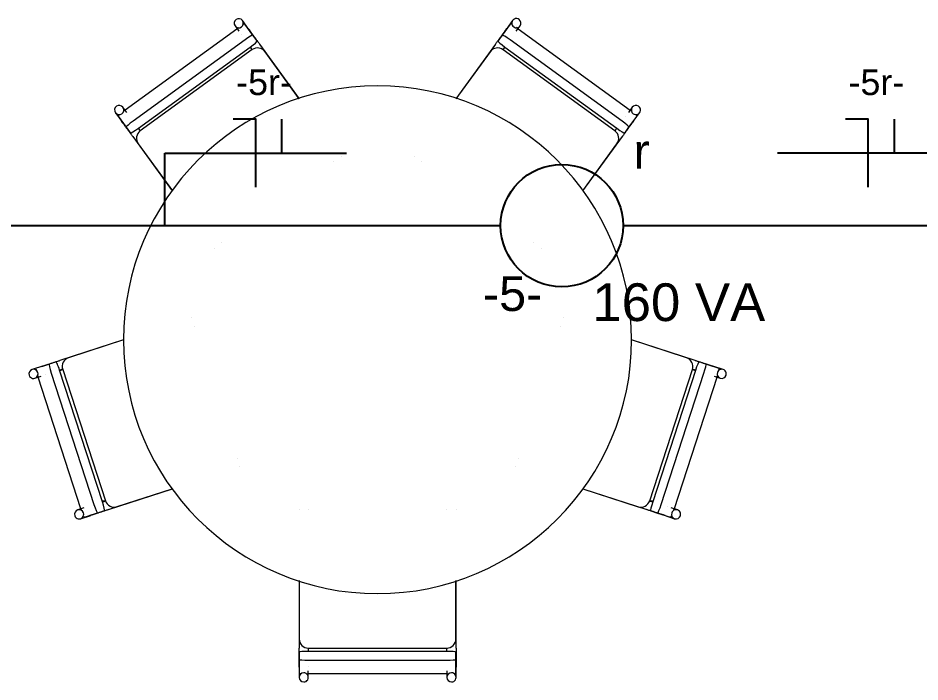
# Model space of a CAD drawing. Header units: metres. Extents: x -182 to 99, y 70 to 117.
# Drawn here: x -88.147 to -85.661, y 98.461 to 100.291 of the extents above; entities that cross this region are included whole.
import ezdxf

# ---------------------------------------------------------------- set-up
doc = ezdxf.new("R2010")
doc.units = ezdxf.units.M
doc.header["$LTSCALE"] = 0.01
doc.layers.add('FIAÇÃO', color=10, linetype='Continuous')
doc.layers.add('Iluminação', color=7, linetype='Continuous')
doc.layers.add('I-FURN', color=6, linetype='Continuous', lineweight=9)
doc.styles.add('Arial', font='arial.ttf', dxfattribs={"height": 0.295059880239521})

# ---------------------------------------------------------------- blocks, each defined once
blk = doc.blocks.new('Table ronde avec chaises - 01 - Table ronde avec chaises - 01-V3-Planta Baja')
at = {"layer": 'I-FURN'}
for p, q in [((-0.512847033863443, 1.045385620482973), (-0.5023302823622823, 1.030910553854688)), ((-0.4745501722280899, 1.035887573581568), (-0.4922980022063188, 1.060315365891202)), ((-0.4633707226177211, 1.020026370552859), (-0.4856801224470252, 1.050732625134479)), ((0.2457810265726055, 1.050659313996025), (0.2234716267432971, 1.019953059414405)), ((0.2521928908386481, 1.060391733770023), (0.2344450608604159, 1.035963941460393)), ((0.2622251709946084, 1.030986921733509), (0.2727419224957702, 1.045461988361794)), ((-0.8157658420111005, 0.8136476647196641), (-0.5075303671542275, 1.037593845843071)), ((-0.4762016755210078, 1.037745581284588), (-0.4732934444785787, 1.033742744657237)), ((-0.4516598051669245, 1.003907675501459), (-0.4633707226177119, 1.020026370552855)), ((0.2234716267433055, 1.019953059414404), (0.2117607092925154, 1.003834364363009)), ((0.2330415739775825, 1.033490486658279), (0.2363637548695436, 1.038063076374512)), ((0.2676312712798239, 1.037520534704612), (0.5758667461366598, 0.8135743535811538)), ((-0.4852209673249243, 1.00688759126145), (-0.7934564421817974, 0.7829414101380432)), ((-0.3354966862357469, 0.8444968694831834), (-0.4446906814116349, 0.9947895102673218)), ((0.2045855700439545, 0.9948658781461472), (0.0953678620113476, 0.844540599414794)), ((0.5535573463073514, 0.7828680989995368), (0.2453218714505156, 1.006814280122995)), ((-0.7791430986308349, 0.7632407828530027), (-0.4709076237739619, 0.98718696397641)), ((-0.4656953028613799, 0.9800128197086374), (-0.7739307777182532, 0.7560666385852302)), ((-0.3357729426230853, 0.8444030930759634), (-0.4302165257960282, 0.9743935334597396)), ((0.190317429921614, 0.974320222321294), (0.0958966104621877, 0.8443611135012902)), ((0.5340316818438028, 0.7559933274467268), (0.225796206986967, 0.9799395085701852)), ((0.23100852789955, 0.9871136528379572), (0.539244002756386, 0.7631674717144986)), ((-0.8112225836814104, 0.8064871603729383), (-0.8217393351825707, 0.8209622270012232)), ((0.5816342238148611, 0.8210385948799835), (0.5711174723136982, 0.8065635282516987)), ((-0.8422883668396955, 0.8060324815929947), (-0.8245405368614671, 0.7816046892833607)), ((-0.835013660618147, 0.7969269531946154), (-0.812704260788844, 0.7662206986129958)), ((0.5728051649143773, 0.7661473874744901), (0.5951145647436858, 0.7968536420561053)), ((0.584435425493751, 0.7816810571621255), (0.6021832554719843, 0.806108849471755)), ((-0.8226218428523301, 0.7795055543692258), (-0.8259440237442951, 0.7840781440854585)), ((0.5856921532432635, 0.7838258860864552), (0.5827839222008278, 0.7798230494590964)), ((-0.8127042607888345, 0.7662206986129944), (-0.8009933433380473, 0.7501020035615974)), ((0.5610942474635962, 0.7500286924230898), (0.572805164914386, 0.7661473874744846)), ((-0.7946810460450134, 0.7405066259691143), (-0.6857459669511207, 0.5905703525991569)), ((0.4456690291813175, 0.5906854981087867), (0.5545759346772896, 0.7405829938478791)), ((-0.7795500639671511, 0.7205878615198782), (-0.6854301821926092, 0.5910429578884921)), ((0.445504040411284, 0.5909324212527968), (0.5396509680926945, 0.7205145503813739)), ((-0.8199905857822404, 0.1799284919166423), (-0.9952458116200558, 0.1229846171742023)), ((-0.8199535996957829, 0.1796475546983992), (-0.9713753249065468, 0.1304476537398689)), ((0.7552859605899204, 0.1231081829977378), (0.5797542133434846, 0.1801419049922944)), ((0.7313367829602182, 0.1303290338260488), (0.5799370426509568, 0.179521791457089)), ((-1.04355948264785, 0.1072865538599631), (-1.072276074779182, 0.0979559674678097)), ((-1.025019942233752, 0.1130174609733951), (-1.061117309426181, 0.1012887153904246)), ((-1.045836895564876, 0.1062900368474681), (-1.041991865454505, 0.107681880488943)), ((-1.006071279758921, 0.119174254628728), (-1.025019942233742, 0.1130174609733911)), ((0.7849814002874107, 0.1128988410595616), (0.7660327378125908, 0.1190556347149017)), ((0.8210787674798293, 0.1011700954765875), (0.7849814002874024, 0.1128988410595667)), ((0.8008135350122323, 0.1079805754602733), (0.8061889366121796, 0.1062340016052973)), ((0.8323162237490414, 0.0980795332913235), (0.8035996316177119, 0.1074101196834813)), ((-1.06442704312206, 0.0737991319539106), (-1.047410581741944, 0.0793281154164944)), ((-0.9376382098538713, -0.2859047410158644), (-1.055373684710696, 0.0764477916925988)), ((-1.019276317518267, 0.0881765372755672), (-0.9015408426614424, -0.2741759954328961)), ((-0.878381366303328, -0.2666510254097063), (-0.9961168411601532, 0.0957015072987568)), ((-0.9876831287633226, 0.0984417865688499), (-0.8699476539064976, -0.2639107461396132)), ((0.6299091119601026, -0.2640293660534168), (0.7476445868169883, 0.0983231666550267)), ((0.7560782992138185, 0.0955828873849322), (0.6383428243569328, -0.2667696453235113)), ((0.6615023007150461, -0.2742946153467048), (0.7792377755719317, 0.0880579173617389)), ((0.8153351427643581, 0.0763291717787645), (0.6975996679074727, -0.2860233609296792)), ((0.8074507307118025, 0.0794516812400169), (0.8244671920919161, 0.0739226977774287)), ((-0.8615613880651165, -0.2884537323777133), (-0.6853301140990791, -0.2311927203739443)), ((-0.8379417867354785, -0.2802185499963895), (-0.6856379377912513, -0.2307320296623426)), ((0.4454051122353699, -0.2310804777309477), (0.6216015370349113, -0.2883301665541562)), ((0.4455659415692672, -0.2308397796230508), (0.5979032447890807, -0.2803371699101872)), ((-0.9294242215012486, -0.2837965631076274), (-0.9464406828813641, -0.2893255465702112)), ((-0.9276837712551123, -0.3093774883458336), (-0.8915864040626837, -0.2976487427628674)), ((-0.8915864040626741, -0.2976487427628671), (-0.8726377415878532, -0.2914919491075302)), ((0.6325991996414536, -0.2916105690213342), (0.6515478621162736, -0.2977673626766743)), ((0.6515478621162656, -0.2977673626766742), (0.6876452293086915, -0.309496108259649)), ((0.7064808318511604, -0.2892019807466757), (0.6894643704710456, -0.2836729972840832)), ((-0.9385916512242422, -0.3134823820841059), (-0.9098750590929108, -0.3041517956919524)), ((-0.9072857540984074, -0.3029756776137511), (-0.9126611556983752, -0.3047222514687453)), ((0.6723434118194122, -0.3045606603961368), (0.6676377951456912, -0.3030317128559273)), ((0.669915208062704, -0.3040282298684083), (0.6986318001940354, -0.3133588162605704)), ((-0.336240978680542, -0.4842442162429615), (-0.3362409786805572, -0.6700269547352479)), ((-0.3359623621791875, -0.4843387938009303), (-0.3359623621791997, -0.645018567670809)), ((0.0958376378208003, -0.6450185676708423), (0.0958376378208126, -0.4843811320155638)), ((0.0963709034762117, -0.6700269547352827), (0.0963709034762268, -0.4842001127177255)), ((-0.3105623621792018, -0.6704185676708111), (0.0704376378207981, -0.6704185676708401)), ((-0.3359623621792027, -0.6815000535319565), (-0.3359623621792042, -0.7014238563240713)), ((0.0704376378207974, -0.679286297666197), (-0.3105623621792025, -0.6792862976661679)), ((0.0958376378207957, -0.7014238563241043), (0.0958376378207973, -0.6815000535319895)), ((-0.3359969939767919, -0.7233008438223499), (-0.3359969939767909, -0.718353065648149)), ((-0.3359623621792128, -0.7014238563240716), (-0.335962362179216, -0.7393788743213653)), ((-0.3105623621792044, -0.7036376121898639), (0.0704376378207957, -0.703637612189893)), ((0.0958376378207843, -0.7393788743214), (0.0958376378207865, -0.7014238563241019)), ((0.0960524879609261, -0.7180009388740385), (0.0960524879609257, -0.7236529705965289)), ((-0.3362409786805605, -0.7208269547352494), (-0.3362409786805637, -0.7510213665702017)), ((-0.310840978680563, -0.7510213665702017), (-0.3108409786805608, -0.7331226936210312)), ((0.0704376378207928, -0.7415926301871885), (-0.3105623621792072, -0.7415926301871593)), ((0.0709709034762077, -0.7331167467201944), (0.0709709034762055, -0.7510213665702321)), ((0.0963709034762052, -0.7510213665702321), (0.0963709034762073, -0.7208269547352798))]:
    blk.add_line(p, q, dxfattribs=at)
at = {"layer": 'I-FURN', "flags": 128}
for points in [[(-0.4950606894410986, 1.020904817588784), (-0.4950974636809567, 1.020955432987662), (-0.4950992038852142, 1.020957828173339)], [(-0.4745501722280899, 1.035887573581568), (-0.4745262878202781, 1.035854699514473), (-0.4744546728068037, 1.035756129904695), (-0.4743354417564099, 1.035592022442576), (-0.4741687854133426, 1.035362639665044), (-0.4739549703921997, 1.03506834853562), (-0.4736943387514028, 1.034709619857324), (-0.4733873074459798, 1.034287027519517), (-0.473034367660521, 1.033801247579799), (-0.4726360840233958, 1.033253057182444), (-0.4721930937034578, 1.032643333315137), (-0.4717061053907243, 1.031973051406006), (-0.4711758981626045, 1.03124328376312), (-0.4706033202375632, 1.030455197859032), (-0.4699892876181344, 1.029610054463067), (-0.4693347826255233, 1.028709205624381), (-0.4686408523280983, 1.02775409250894), (-0.4679086068663042, 1.026746243093981), (-0.4671392176766762, 1.02568726972357), (-0.4663339156177888, 1.024578866529196), (-0.4654939890011491, 1.023422806719532), (-0.464620781530168, 1.022220939743654), (-0.4637156901505254, 1.020975188332341), (-0.4627801628153543, 1.019687545422101), (-0.4618156961688197, 1.018360070966914), (-0.4608238331518136, 1.016994888642726), (-0.4598061605335805, 1.015594182450026), (-0.4587643063732159, 1.014160193219932), (-0.4576999374151257, 1.012695215029305), (-0.4566147564225897, 1.011201591530743), (-0.4555104994537027, 1.009681712203209), (-0.4543889330840537, 1.008138008529416), (-0.4532518515805775, 1.006572950105931), (-0.4521010740311188, 1.004989040692371), (-0.4509384414342676, 1.003388814205916), (-0.4497658137541642, 1.001774830667579), (-0.4485850669449504, 1.000149672106722), (-0.4473980899496404, 0.99851593843036), (-0.4462067816782192, 0.9968762432638696), (-0.4450130479697903, 0.9952332097697292), (-0.4446906814116349, 0.9947895102673218)], [(0.2045855700439545, 0.9948658781461472), (0.2057796312008572, 0.9965093623344422), (0.2069717821146272, 0.9981502172986332), (0.2081601155981158, 0.9997858180207924), (0.2093427305712473, 1.001413547888691), (0.2105177351023432, 1.00303080288176), (0.211683249434805, 1.004634995737012), (0.2128374089943319, 1.006223560088082), (0.2139783673718368, 1.007793954570894), (0.2151042992773072, 1.009343666889265), (0.2162134034598806, 1.010870217834076), (0.2173039055894607, 1.012371165249462), (0.2183740610952683, 1.01384410793975), (0.2194221579567811, 1.015286689510842), (0.2204465194426047, 1.016696602139952), (0.2214455067928777, 1.018071590267645), (0.2224175218409472, 1.019409454206235), (0.2233610095700891, 1.020708053658814), (0.2242744606012021, 1.021965311143272), (0.225156413607496, 1.023179215315839), (0.226005457652302, 1.024347824188797), (0.2268202344462643, 1.025469268237225), (0.2275994405203271, 1.026541753389885), (0.2283418293109912, 1.027563563899318), (0.229046213154561, 1.028533065086675), (0.2297114651871448, 1.029448705956883), (0.2303365211474039, 1.030309021679868), (0.2309203810791423, 1.031112635934), (0.2314621109310159, 1.031858263107894), (0.2319608440508285, 1.032544710357143), (0.232415782571976, 1.033170879512576), (0.2328261986898731, 1.03373576883712), (0.2331914358262845, 1.034238474628363), (0.2335109096797036, 1.034678192664271), (0.2337841091601141, 1.035054219489793), (0.2340105972066291, 1.035365953542221), (0.2341900114866877, 1.035612896113566), (0.2343220649757159, 1.035794652148395), (0.2344065464163004, 1.035910930875829), (0.2344433206561574, 1.035961546274716), (0.2344450608604159, 1.035963941460393)], [(-0.4722174089230905, 0.9869618541418912), (-0.4710634143563128, 0.9859665838873578), (-0.4699501430569152, 0.9849259622684892), (-0.4688793760214951, 0.9838416540578911), (-0.4678528262488879, 0.9827153939173934), (-0.4668721359997453, 0.9815489836229632), (-0.4659388741692636, 0.9803442891822488), (-0.4656953028613894, 0.98001281970864)], [(-0.4653061307063497, 0.9799511808946704), (-0.4664337742256619, 0.9815032490473882), (-0.467625925139433, 0.983144104011575), (-0.4688142586229206, 0.9847797047337428), (-0.4699968735960521, 0.986407434601642)], [(0.2302097340436069, 0.9869214531381718), (0.2290289872343921, 0.9852962945773148), (0.2278420102390831, 0.9836625609009568), (0.2266507019676619, 0.9820228657344664), (0.225456968259232, 0.980379832240326)], [(0.2257962069869588, 0.9799395085701864), (0.2267164084049543, 0.9811542084055516), (0.2276844487976179, 0.9823311383685858), (0.2286987795068258, 0.9834684156224132), (0.2297577778198211, 0.9845642207660392), (0.230859749565212, 0.98561680074498), (0.2320029318232813, 0.98662447165582)], [(0.5638478793925134, 0.7965577919857947), (0.5638846536323714, 0.7966084073846766), (0.5638863938366289, 0.796610802570354)], [(-0.7946810460450134, 0.7405066259691143), (-0.7958751072019151, 0.7421501101574051), (-0.7970672581156855, 0.7437909651215961), (-0.7982555915991736, 0.7454265658437595), (-0.7994382065723052, 0.7470542957116546), (-0.8006132111033988, 0.7486715507047276), (-0.8017787254358605, 0.7502757435599756), (-0.8029328849953884, 0.7518643079110457), (-0.8040738433728941, 0.7534347023938612), (-0.8051997752783638, 0.7549844147122324), (-0.8063088794609372, 0.7565109656570442), (-0.8073993815905174, 0.7580119130724301), (-0.8084695370963239, 0.7594848557627181), (-0.8095176339578365, 0.7609274373338053), (-0.8105419954436596, 0.7623373499629194), (-0.8115409827939327, 0.7637123380906128), (-0.8125129978420016, 0.7650502020292029), (-0.8134564855711429, 0.7663488014817811), (-0.8143699366022561, 0.7676060589662395), (-0.8152518896085506, 0.7688199631388065), (-0.8161009336533549, 0.7699885720117647), (-0.8169157104473187, 0.7711100160601927), (-0.8176949165213805, 0.7721825012128525), (-0.8184373053120445, 0.7732043117222853), (-0.8191416891556134, 0.774173812909642), (-0.8198069411881977, 0.7750894537798505), (-0.8204319971484572, 0.7759497695028359), (-0.8210158570801941, 0.7767533837569677), (-0.8215575869320693, 0.7774990109308613), (-0.8220563200518803, 0.7781854581801108), (-0.8225112585730276, 0.7788116273355483), (-0.8229216746909255, 0.7793765166600914), (-0.8232869118273368, 0.7798792224513306), (-0.8236063856807554, 0.7803189404872432), (-0.8238795851611664, 0.7806949673127606), (-0.8241060732076807, 0.7810067013651887), (-0.8242854874877399, 0.781253643936538), (-0.8244175409767676, 0.7814353999713674), (-0.824502022417352, 0.7815516786988014), (-0.8245387966572092, 0.7816022940976833), (-0.8245405368614671, 0.7816046892833607)], [(0.584435425493752, 0.7816810571621255), (0.5844115410859403, 0.7816481830950357), (0.5843399260724671, 0.7815496134852488), (0.5842206950220722, 0.7813855060231334), (0.5840540386790039, 0.7811561232455974), (0.5838402236578621, 0.7808618321161739), (0.5835795920170651, 0.7805031034378777), (0.5832725607116411, 0.7800805111000708), (0.5829196209261833, 0.7795947311603566), (0.5825213372890569, 0.7790465407629977), (0.5820783469691201, 0.7784368168956907), (0.5815913586563854, 0.7777665349865637), (0.5810611514282658, 0.7770367673436739), (0.5804885735032244, 0.776248681439586), (0.5798745408837956, 0.7754035380436254), (0.5792200358911845, 0.7745026892049391), (0.5785261055937583, 0.7735475760894978), (0.5777938601319654, 0.7725397266745349), (0.5770244709423364, 0.7714807533041234), (0.5762191688834488, 0.7703723501097538), (0.5753792422668093, 0.7692162903000899), (0.5745060347958281, 0.7680144233242076), (0.5736009434161865, 0.7667686719128949), (0.5726654160810132, 0.7654810290026547), (0.5717009494344787, 0.7641535545474716), (0.5707090864174726, 0.762788372223279), (0.5696914137992396, 0.7613876660305844), (0.5686495596388738, 0.7599536768004947), (0.5675851906807836, 0.7584886986098631), (0.5665000096882477, 0.7569950751113007), (0.5653957527193607, 0.7554751957837711), (0.5642741863497105, 0.7539314921099735), (0.5631371048462365, 0.7523664336864893), (0.5619863272967757, 0.7507825242729287), (0.5608236946999234, 0.749182297786474), (0.559651067019821, 0.7475683142481367), (0.5584703202106062, 0.7459431556872796), (0.5572833432152962, 0.7443094220109173), (0.5560920349438759, 0.7426697268444269), (0.5548983012354461, 0.7410266933502908), (0.5545759346772906, 0.7405829938478791)], [(-0.7792071467304172, 0.7624216917775959), (-0.7780263999212035, 0.7607965332167347), (-0.7768394229258941, 0.7591627995403812), (-0.7756481146544733, 0.7575231043738908), (-0.7744543809460434, 0.755880070879746)], [(-0.7739307777182621, 0.7560666385852337), (-0.7748016680356191, 0.7573171650323154), (-0.7756218540136115, 0.7586015175155592), (-0.7763900235296372, 0.7599176413449791), (-0.7771049476763381, 0.7612634310032022), (-0.7777654827275889, 0.7626367335138643), (-0.7782937786649208, 0.7638578499281294)], [(0.5380352103828193, 0.7629385191759025), (0.5373895401620596, 0.7615581654872586), (0.5366891869836601, 0.7602047358565712), (0.5359352712633023, 0.75888039548253), (0.535128999105313, 0.7575872630272242), (0.5342716603731498, 0.756327407226726), (0.5340316818437927, 0.7559933274467279)], [(0.5340933206577579, 0.7556041552916894), (0.5352209641770703, 0.7571562234444073), (0.5364131150908413, 0.7587970784085938), (0.53760144857433, 0.7604326791307572), (0.5387840635474614, 0.7620604089986566)], [(-0.2413320463894681, 0.6716773005867787), (-0.2412952721496111, 0.6716266851878969), (-0.2412935319453525, 0.6716242900022193)], [(-0.2207830147323427, 0.6866070459950073), (-0.2207462404924857, 0.6865564305961211), (-0.2207445002882272, 0.6865540354104436)], [(-0.0193220966353886, 0.6866834138738672), (-0.0193588708752456, 0.6866327984749897), (-0.0193606110795053, 0.6866304032893124)], [(0.0012269350217335, 0.6717536684656387), (0.0011901607818754, 0.6717030530667611), (0.001188420577618, 0.6717006578810837)], [(-0.5707733793657211, 0.4323241616967954), (-0.5707366051258629, 0.4322735462979179), (-0.5707348649216055, 0.4322711511122404)], [(-0.5502243477085969, 0.447253907105024), (-0.5501875734687387, 0.4472032917061421), (-0.5501858332644803, 0.4472008965204647)], [(0.3101192363408243, 0.4473302749838321), (0.3100824621009673, 0.4472796595849502), (0.3100807218967088, 0.4472772643992728)], [(0.3306682679979475, 0.4324005295756035), (0.3306314937580895, 0.4323499141767217), (0.3306297535538309, 0.4323475189910399)], [(-0.6329555965912287, 0.2406998437894922), (-0.632896094621229, 0.2407191771515112), (-0.6328932789115921, 0.2407200920310285)], [(0.3929957455611132, 0.2408234096130839), (0.3929362435911124, 0.2408427429750987), (0.3929334278814755, 0.2408436578546203)], [(-0.6251065649341069, 0.2165430082755931), (-0.6250470629641072, 0.2165623416376165), (-0.6250442472544692, 0.2165632565171338)], [(0.3851467139039871, 0.2166665740991849), (0.3850872119339874, 0.2166859074612083), (0.3850843962243505, 0.2166868223407255)], [(-1.04355948264785, 0.1072865538599631), (-1.043520836864211, 0.1072991106362428), (-1.043404961338305, 0.107336760876922), (-1.043212041446253, 0.1073994443496433), (-1.042942385818729, 0.1074870607742272), (-1.042596425847214, 0.107599469983079), (-1.042174714993861, 0.1077364921454508), (-1.041677927906075, 0.1078979080551072), (-1.041106859337222, 0.108083459481027), (-1.040462422875189, 0.1082928495805086), (-1.039745649480844, 0.1085257433740675), (-1.038957685838715, 0.1087817682813128), (-1.038099792522538, 0.1090605147170048), (-1.037173341978612, 0.109361536746311), (-1.036179816330176, 0.1096843527981991), (-1.035120805006325, 0.1100284464358532), (-1.033998002199267, 0.1103932671828499), (-1.032813204153976, 0.1107782314038236), (-1.03156830629458, 0.1111827232381404), (-1.030265300192091, 0.1116060955851518), (-1.028906270378311, 0.112047671139415), (-1.027493391011035, 0.1125067434742446), (-1.026028922395849, 0.1129825781718321), (-1.024515207370135, 0.1134744139981692), (-1.022954667555026, 0.1139814641208581), (-1.021349799481327, 0.114502917367857), (-1.019703170595605, 0.1150379395252151), (-1.018017415152815, 0.115585674671606), (-1.016295230002054, 0.116145246547648), (-1.014539370272185, 0.1167157599577062), (-1.012752644964212, 0.1172963022020229), (-1.010937912457481, 0.1178859445368514), (-1.009098075936879, 0.1184837436602494), (-1.007236078748363, 0.1190887432211237), (-1.005354899690228, 0.1196999753492519), (-1.003457548247672, 0.1203164622036139), (-1.001547059778255, 0.1209372175367533), (-0.99962649065598, 0.1215612482725625), (-0.9976989133817425, 0.122187556094966), (-0.9957674116679864, 0.1228151390450801), (-0.9952458116200558, 0.1229846171742023)], [(0.7552859605899204, 0.1231081829977378), (0.7572179921264334, 0.1224804278977779), (0.759146932824633, 0.1218536770720668), (0.761069696790888, 0.1212289331882247), (0.7629832080130186, 0.1206071957031928), (0.7648844052812641, 0.1199894592643142), (0.7667702470855638, 0.1193767121181178), (0.7686377164813188, 0.118769934529323), (0.770483825915872, 0.1181700972126362), (0.7723056220079413, 0.1175781597798021), (0.7741001902724085, 0.1169950692044449), (0.7758646597828731, 0.1164217583070895), (0.7775962077645162, 0.1158591442628794), (0.7792920641099462, 0.1153081271342703), (0.7809495158107735, 0.1147695884311157), (0.7825659112978466, 0.114244389700462), (0.7841386646832001, 0.1137333711482491), (0.7856652598969197, 0.1132373502951345), (0.787143254712318, 0.1127571206686803), (0.7885702846529831, 0.1122934505338468), (0.7899440667754222, 0.1118470816639304), (0.7912624033213009, 0.1114187281539138), (0.7925231852333742, 0.1110090752780243), (0.7937243955295349, 0.1106187783934825), (0.7948641125295559, 0.1102484618920436), (0.7959405129293619, 0.1098987182011186), (0.7969518747179328, 0.1095701068359917), (0.7978965799321535, 0.1092631535047575), (0.7987731172452059, 0.1089783492672622), (0.7995800843843767, 0.1087161497495356), (0.8003161903743851, 0.1084769744148657), (0.8009802576026752, 0.1082612058927715), (0.8015712237033413, 0.1080691893668587), (0.8020881432566888, 0.1079012320226092), (0.8025301893017033, 0.1077576025559414), (0.802896654659009, 0.1076385307433638), (0.8031869530622124, 0.1075442070743808), (0.8034006200957913, 0.1074747824467347), (0.8035373139380755, 0.1074303679250219), (0.8035968159080761, 0.1074110345630028), (0.8035996316177131, 0.1074101196834813)], [(-1.035648133311092, 0.0831499665876047), (-1.035707635281092, 0.0831306332255813), (-1.035710450990729, 0.0831297183460641)], [(-0.9875042459580115, 0.0987928638418319), (-0.9893288114994476, 0.0982000265603521), (-0.9912577521976472, 0.0975732757346409), (-0.993180516163902, 0.0969485318507988), (-0.9950940273860328, 0.0963267943657669), (-0.996433883715246, 0.0958914486542814)], [(-0.9950043326616183, 0.0951762234631301), (-0.9936706229391322, 0.09591343762188499), (-0.9923084993388098, 0.0965967279241402), (-0.9909201409678368, 0.0972250012511767), (-0.9895077689034428, 0.0977972524996984), (-0.9880736426396384, 0.0983125661897816), (-0.9876831287633306, 0.098441786568855)], [(0.7476445868169801, 0.0983231666550265), (0.7490841928871546, 0.0978233659923308), (0.7505026607302949, 0.0972663962286182), (0.7518977211004438, 0.0966531483966968), (0.7532671421986054, 0.0959846035622827), (0.7546087332431494, 0.0952618312544844)], [(0.7556486655604108, 0.09628319251324599), (0.7537381770909948, 0.0969039478463897), (0.7518176079687193, 0.0975279785821902), (0.7498900306944817, 0.0981542864046025), (0.7479585289807255, 0.0987818693547122)], [(-0.5071202046934105, -0.1465816702485243), (-0.5070607027234109, -0.1465623368865096), (-0.507057887013774, -0.146561422006988)], [(0.2671603536632301, -0.1464581044249152), (0.2671008516932305, -0.1464387710629005), (0.2670980359835935, -0.1464378561833745)], [(-0.4992711730362888, -0.1707385057624234), (-0.4992116710662892, -0.1707191724004043), (-0.4992088553566522, -0.1707182575208871)], [(0.259311322006104, -0.17061493993881), (0.2592518200361043, -0.1705956065767909), (0.2592490043264674, -0.1705946916972736)], [(-0.8699476539065075, -0.2639107461396095), (-0.8714060951411031, -0.2643525781268492), (-0.8728810383452618, -0.2647357346017011), (-0.8743701239244946, -0.265059602595545), (-0.87587096965953, -0.2653236639886767), (-0.8773811745173539, -0.2655274963391962), (-0.8787057776629968, -0.2656525899088114)], [(-0.8776221563498543, -0.2669650518344026), (-0.8757116678804376, -0.2663442965012632), (-0.8737910987581621, -0.2657202657654584), (-0.8718635214839245, -0.2650939579430461), (-0.8699320197701689, -0.2644663749929407)], [(0.6295580346871218, -0.2642082488587371), (0.6313826002285515, -0.2648010861402212), (0.633311540926751, -0.2654278369659281), (0.635234304893006, -0.2660525808497701), (0.6371478161151354, -0.2666743183348064), (0.6384876724443521, -0.2671096640462919)], [(0.6377515401670639, -0.2656907656851234), (0.6362392227257148, -0.2655032495623288), (0.6347356136219136, -0.2652554068648772), (0.6332431183094727, -0.2649476340882064), (0.6317641244625105, -0.2645804236031119), (0.6303009981556809, -0.2641543628680305), (0.6299091119600932, -0.2640293660534119)], [(-0.8615613880651165, -0.2884537323777133), (-0.8634934196016295, -0.2890814874776688), (-0.8654223602998293, -0.2897082383033756), (-0.8673451242660841, -0.2903329821872177), (-0.8692586354882147, -0.2909547196722539), (-0.8711598327564608, -0.2915724561111325), (-0.8730456745607593, -0.2921852032573246), (-0.8749131439565151, -0.292791980846115), (-0.8767592533910681, -0.2933918181628062), (-0.8785810494831373, -0.2939837555956403), (-0.8803756177476051, -0.2945668461710018), (-0.8821400872580696, -0.2951401570683529), (-0.8838716352397133, -0.2957027711125587), (-0.8855674915851434, -0.2962537882411721), (-0.8872249432859707, -0.2967923269443223), (-0.8888413387730439, -0.297317525674976), (-0.8904140921583973, -0.2978285442271933), (-0.8919406873721163, -0.2983245650803079), (-0.8934186821875163, -0.2988047947067622), (-0.8948457121281803, -0.2992684648415956), (-0.8962194942506204, -0.2997148337115077), (-0.8975378307964987, -0.3001431872215286), (-0.8987986127085719, -0.3005528400974137), (-0.8999998230047332, -0.3009431369819556), (-0.9011395400047536, -0.3013134534833944), (-0.9022159404045592, -0.3016631971743238), (-0.90322730219313, -0.3019918085394464), (-0.9041720074073508, -0.3022987618706806), (-0.9050485447204042, -0.3025835661081759), (-0.9058555118595749, -0.3028457656259067), (-0.9065916178495828, -0.3030849409605724), (-0.9072556850778728, -0.3033007094826666), (-0.9078466511785396, -0.3034927260085793), (-0.9083635707318872, -0.3036606833528332), (-0.9088056167769017, -0.3038043128194967), (-0.9091720821342076, -0.3039233846320743), (-0.9094623805374096, -0.3040177083010573), (-0.9096760475709904, -0.3040871329287077), (-0.9098127414132738, -0.3041315474504161), (-0.9098722433832741, -0.3041508808124309), (-0.9098750590929114, -0.3041517956919524)], [(-0.3362409786805269, -0.2890924794212896), (-0.3362409786805269, -0.2890299153475683), (-0.3362409786805269, -0.2890269547352479)], [(-0.3108409786805272, -0.2890924794212939), (-0.3108409786805272, -0.2890299153475683), (-0.3108409786805272, -0.2890269547352522)], [(0.0709709034762413, -0.2890924794213199), (0.0709709034762413, -0.2890299153475986), (0.0709709034762413, -0.2890269547352826)], [(0.0963709034762409, -0.2890924794213242), (0.0963709034762409, -0.289029915347603), (0.0963709034762409, -0.2890269547352826)], [(0.669915208062704, -0.3040282298684083), (0.6698765622790659, -0.3040156730921286), (0.6697606867531596, -0.3039780228514538), (0.6695677668611076, -0.3039153393787281), (0.6692981112335838, -0.3038277229541486), (0.6689521512620681, -0.3037153137452924), (0.6685304404087152, -0.3035782915829206), (0.6680336533209295, -0.3034168756732686), (0.6674625847520749, -0.3032313242473487), (0.6668181482900439, -0.3030219341478628), (0.6661013748956996, -0.3027890403543039), (0.6653134112535695, -0.3025330154470586), (0.6644555179373928, -0.3022542690113666), (0.6635290673934665, -0.3019532469820604), (0.6625355417450303, -0.3016304309301723), (0.6614765304211786, -0.3012863372925139), (0.6603537276141213, -0.3009215165455215), (0.6591689295688307, -0.3005365523245479), (0.6579240317094346, -0.3001320604902311), (0.6566210256069449, -0.2997086881432196), (0.6552619957931674, -0.2992671125889565), (0.6538491164258896, -0.2988080402541269), (0.6523846478107039, -0.2983322055565351), (0.650870932784989, -0.2978403697301978), (0.6493103929698805, -0.2973333196075134), (0.6477055248961835, -0.2968118663605144), (0.6460588960104601, -0.2962768442031564), (0.6443731405676695, -0.2957291090567611), (0.6426509554169082, -0.2951695371807191), (0.6408950956870403, -0.2945990237706652), (0.6391083703790676, -0.2940184815263442), (0.6372936378723365, -0.2934288391915114), (0.6354538013517355, -0.2928310400681177), (0.6335918041632191, -0.2922260405072391), (0.6317106251050845, -0.2916148083791108), (0.6298132736625277, -0.2909983215247532), (0.6279027851931117, -0.2903775661916095), (0.6259822160708362, -0.2897535354558046), (0.6240546387965987, -0.2891272276333923), (0.6221231370828424, -0.288499644683287), (0.6216015370349113, -0.2883301665541562)], [(0.6777019220401925, -0.2798511461129772), (0.6777614240101931, -0.279870479474992), (0.6777642397198301, -0.2798713943545136)], [(-0.3362409786805605, -0.7208269547352494), (-0.3362409786805605, -0.7207863201536293), (-0.3362409786805605, -0.7206644814154224), (-0.3362409786805605, -0.7204616334366257), (-0.3362409786805605, -0.72017810073073), (-0.3362409786805605, -0.7198143368895867), (-0.3362409786805605, -0.7193709238577334), (-0.3362409786805605, -0.718848571001437), (-0.3362409786805605, -0.7182481139738349), (-0.3362409786805605, -0.7175705133780892), (-0.3362409786805605, -0.7168168532305974), (-0.3362409786805605, -0.7159883392268253), (-0.3362409786805605, -0.7150862968124383), (-0.3362409786805605, -0.7141121690628749), (-0.3362409786805605, -0.71306751437473), (-0.3362409786805605, -0.711954003972661), (-0.3362409786805605, -0.7107734192357721), (-0.3362409786805593, -0.7095276488477974), (-0.3362409786805593, -0.7082186857756084), (-0.3362409786805593, -0.7068486240808879), (-0.3362409786805593, -0.7054196555700863), (-0.3362409786805593, -0.7039340662879896), (-0.3362409786805593, -0.7023942328605389), (-0.3362409786805593, -0.7008026186927373), (-0.3362409786805593, -0.6991617700277315), (-0.3362409786805593, -0.697474311873353), (-0.3362409786805593, -0.6957429438026757), (-0.3362409786805583, -0.6939704356352778), (-0.3362409786805583, -0.6921596230061073), (-0.3362409786805583, -0.6903134028290862), (-0.3362409786805583, -0.6884347286626645), (-0.3362409786805583, -0.6865266059847392), (-0.3362409786805583, -0.684592087384554), (-0.3362409786805583, -0.6826342676791899), (-0.3362409786805572, -0.6806562789625329), (-0.3362409786805572, -0.6786612855945819), (-0.3362409786805572, -0.6766524791391509), (-0.3362409786805572, -0.6746330732580362), (-0.3362409786805572, -0.6726062985698797), (-0.3362409786805572, -0.6705753974818098), (-0.3362409786805572, -0.6700269547352479)], [(-0.3108409786805565, -0.6701399511694645), (-0.3108409786805565, -0.6720584129119316), (-0.3108409786805565, -0.6740866211888871), (-0.3108409786805565, -0.6761083348655298), (-0.3108409786805565, -0.6781203196312559), (-0.3108409786805575, -0.6795291279473343)], [(-0.3097190035319966, -0.6783905608412725), (-0.3100079968917724, -0.6768943158153051), (-0.3102369252453142, -0.6753877109737307), (-0.3104054223560944, -0.6738731565628989), (-0.3105132186646808, -0.6723530755467794), (-0.3105601417199729, -0.6708298997307269), (-0.310562362179211, -0.6704185676708078)], [(0.0704376378207879, -0.6704185676708425), (0.0704071618845707, -0.6719421613033498), (0.0703157828309177, -0.6734633175110672), (0.0701636468468201, -0.6749796027685494), (0.0699509973173984, -0.6764885913428397), (0.0696781744365387, -0.6779878691741291), (0.0693878206082593, -0.6792862976661962)], [(0.0709709034762109, -0.6786612855946123), (0.070970903476212, -0.676652479139177), (0.070970903476212, -0.6746330732580708), (0.070970903476212, -0.6726062985699058), (0.070970903476212, -0.6705753974818445)], [(0.0963709034762117, -0.6700269547352827), (0.0963709034762117, -0.6720584129119663), (0.0963709034762117, -0.6740866211889173), (0.0963709034762106, -0.6761083348655602), (0.0963709034762106, -0.6781203196312862), (0.0963709034762106, -0.680119356739675), (0.0963709034762106, -0.6821022481577826), (0.0963709034762106, -0.6840658216823421), (0.0963709034762106, -0.6860069360145821), (0.0963709034762106, -0.6879224857856561), (0.0963709034762095, -0.6898094065245611), (0.0963709034762095, -0.6916646795606352), (0.0963709034762095, -0.6934853368527905), (0.0963709034762095, -0.6952684657377471), (0.0963709034762095, -0.6970112135896659), (0.0963709034762095, -0.6987107923837499), (0.0963709034762095, -0.7003644831564912), (0.0963709034762095, -0.7019696403554228), (0.0963709034762084, -0.7035236960714353), (0.0963709034762084, -0.705024164146898), (0.0963709034762084, -0.7064686441529816), (0.0963709034762084, -0.7078548252298046), (0.0963709034762084, -0.7091804897833494), (0.0963709034762084, -0.7104435170331314), (0.0963709034762084, -0.7116418864049759), (0.0963709034762084, -0.7127736807635209), (0.0963709034762084, -0.7138370894792468), (0.0963709034762084, -0.7148304113250376), (0.0963709034762084, -0.7157520571978471), (0.0963709034762084, -0.7166005526608887), (0.0963709034762073, -0.7173745403024194), (0.0963709034762073, -0.7180727819073218), (0.0963709034762073, -0.7186941604379744), (0.0963709034762073, -0.7192376818212873), (0.0963709034762073, -0.7197024765389997), (0.0963709034762073, -0.7200878010186963), (0.0963709034762073, -0.7203930388234202), (0.0963709034762073, -0.7206177016377953), (0.0963709034762073, -0.7207614300492424), (0.0963709034762073, -0.7208239941229637), (0.0963709034762073, -0.7208269547352798)], [(-0.3108409786805597, -0.720761430049212), (-0.3108409786805597, -0.7208239941229376), (-0.3108409786805597, -0.7208269547352537)]]:
    blk.add_lwpolyline(points, dxfattribs=at)
at = {"layer": 'I-FURN'}
for centre, radius, start, end in [((-0.4507655574531529, 0.9594637880515122), 0.0253999999999999, 35.99999999999513, 125.9999999999947), ((0.2108664615787361, 0.9593904769130628), 0.0254, 53.99999999999421, 143.999999999994), ((-0.1200000000000011, 0.1799999999999986), 0.7000000000000006, 359.9999999999994, 179.9999999999993), ((-0.7590010323100259, 0.7355176069281049), 0.0254, 125.9999999999944, 215.999999999994), ((0.5191019364355719, 0.7354442957896044), 0.0254, 323.9999999999942, 53.99999999999415), ((-0.1200000000000011, 0.1799999999999986), 0.7000000000000007, 180, 359.9999999999994), ((-0.9635262932494248, 0.1062908182259714), 0.0254000000000001, 107.9999999999952, 197.9999999999942), ((0.7234877513030921, 0.1061721983121527), 0.0254000000000001, 341.9999999999939, 71.9999999999939), ((-0.8457908183925997, -0.2560617144824917), 0.0253999999999999, 197.999999999994, 287.9999999999938), ((0.6057522764462063, -0.2561803343962908), 0.0254000000000001, 251.9999999999945, 341.9999999999941), ((-0.3105623621791997, -0.6450185676708108), 0.0254000000000001, 179.9999999999953, 269.9999999999945), ((0.0704376378208003, -0.6450185676708398), 0.0254, 269.9999999999943, 359.9999999999941)]:
    blk.add_arc(centre, radius, start, end, dxfattribs=at)
for centre, major_axis, ratio, start_param, end_param in [((-0.5025725180348707, 1.052850493187087), (0.0102745158285727, 0.0074648727040995), 0.9961946980917451, 1.570796326796273, 4.712388980386057), ((-0.5025725180348707, 1.052850493187087), (0.0102745158285667, 0.0074648727041076), 0.996194698091746, 4.712388980385263, 7.853981633975049), ((-0.5062291541041402, 1.035802879726249), (0.0205490316571249, 0.0149297454082272), 0.08715574274765849, 3.92e-14, 0.5235987755983061), ((0.2663300582297362, 1.03572956858779), (-0.0205490316571224, 0.0149297454082307), 0.08715574274766719, 5.759586531581341, 6.283185307179588), ((0.2624674066672177, 1.052926861065903), (-0.010274515828578, 0.007464872704091899), 0.996194698091744, 4.712388980382415, 7.853981633972228), ((0.2624674066672177, 1.052926861065903), (-0.0102745158285558, 0.0074648727041229), 0.9961946980917384, 1.570796326795633, 4.712388980385409), ((-0.5062291541041402, 1.035802879726249), (0.0205490316571249, 0.0149297454082274), 0.0871557427476662, 1.365128325611242, 1.570796326794894), ((-0.4839197542748368, 1.005096625144628), (0.0205490316571249, 0.0149297454082271), 0.08715574274765701, 0, 1.570796326794894), ((0.2440206584004279, 1.005023314006173), (-0.0205490316571224, 0.0149297454082307), 0.0871557427476581, 4.712388980384683, 6.283185307179577), ((0.2663300582297362, 1.03572956858779), (-0.0205490316571224, 0.0149297454082305), 0.08715574274766409, 4.712388980384691, 4.928555720566249), ((-0.4722088368240495, 0.988977930093232), (0.0205490316571249, 0.0149297454082272), 0.08715574274766019, 4.712388980384672, 6.283185307179568), ((0.2323097409496379, 0.9889046189547788), (-0.0205490316571224, 0.0149297454082305), 0.0871557427476593, 0, 1.570796326794884), ((-0.8320138510111231, 0.8134973542971048), (0.0102745158285677, 0.0074648727041064), 0.9961946980917522, 1.5707963267956, 4.712388980385393), ((-0.8320138510111231, 0.8134973542971048), (0.0102745158285658, 0.007464872704109101), 0.99619469809174, 4.71238898038513, 7.853981633974907), ((0.5919087396434313, 0.8135737221758677), (-0.0102745158285601, 0.007464872704116702), 0.9961946980917472, 4.712388980384834, 7.853981633974626), ((0.5919087396434313, 0.8135737221758677), (-0.0102745158285601, 0.007464872704116702), 0.9961946980917472, 1.57079632679504, 4.712388980384834), ((-0.8144646289610129, 0.8118566986028422), (0.0205490316571247, 0.0149297454082272), 0.0871557427476607, 2.617993877991453, 3.141592653589789), ((-0.8144646289610129, 0.8118566986028422), (0.0205490316571249, 0.0149297454082271), 0.0871557427476599, 1.5707963267949, 1.786963066976585), ((0.574565533086572, 0.8117833874643324), (-0.0205490316571223, 0.0149297454082306), 0.0871557427476589, 4.506720979201483, 4.712388980384689), ((0.574565533086572, 0.8117833874643324), (-0.0205490316571223, 0.0149297454082306), 0.08715574274765898, 3.141592653589794, 3.665191429188094), ((-0.7921552291317098, 0.7811504440212214), (0.0205490316571249, 0.0149297454082272), 0.08715574274766039, 1.570796326794893, 3.141592653589761), ((0.5522561332572637, 0.7810771328827152), (-0.0205490316571224, 0.0149297454082306), 0.0871557427476611, 3.14159265358979, 4.712388980384679), ((-0.7804443116809227, 0.7650317489698245), (0.020549031657125, 0.0149297454082272), 0.0871557427476611, 3.141592653589786, 4.712388980384671), ((0.5405452158064735, 0.7649584378313204), (-0.0205490316571224, 0.0149297454082307), 0.0871557427476625, 1.57079632679489, 3.141592653589778), ((-1.068351558950611, 0.0858775497108576), (-0.0039245158285682, 0.0120784177569464), 0.9961946980917288, 4.712388980384086, 7.853981633973873), ((-1.053268277769049, 0.0771318798765251), (-0.0078490316571218, 0.0241568355138976), 0.08715574274766098, 1.6e-15, 0.5235987755983065), ((-1.017170910576621, 0.0888606254594934), (-0.0078490316571216, 0.0241568355138976), 0.0871557427476533, 1.3e-15, 1.570796326794895), ((-0.9982222481018002, 0.0950174191148304), (-0.0078490316571216, 0.0241568355138976), 0.0871557427476629, 4.712388980384672, 6.28318530717957), ((0.7581837061554652, 0.0948987992010055), (0.0078490316571257, 0.0241568355138963), 0.08715574274765708, 0, 1.570796326794882), ((0.7771323686302849, 0.0887420055456654), (0.007849031657125702, 0.0241568355138962), 0.08715574274765821, 4.712388980384682, 6.283185307179578), ((0.8132297358227116, 0.077013259962691), (0.0078490316571257, 0.0241568355138963), 0.0871557427476592, 5.759586531581261, 6.283185307179576), ((-1.068351558950611, 0.0858775497108576), (-0.0039245158285509, 0.012078417756952), 0.9961946980917484, 1.570796326795713, 4.712388980385514), ((-1.053268277769049, 0.0771318798765251), (-0.0078490316571218, 0.0241568355138975), 0.0871557427476623, 1.414373083203047, 1.570796326794898), ((0.8283917079204874, 0.0860011155343753), (0.0039245158285623, 0.0120784177569483), 0.9961946980917442, 1.570796326794852, 4.712388980384631), ((0.8132297358227116, 0.077013259962691), (0.007849031657125702, 0.0241568355138962), 0.0871557427476591, 4.712388980384687, 4.928555720566559), ((0.8283917079204874, 0.0860011155343753), (0.0039245158285712, 0.0120784177569454), 0.9961946980917435, 4.712388980385371, 7.853981633975173), ((-0.8804867732449749, -0.2673351135936326), (-0.0078490316571216, 0.0241568355138976), 0.087155742747663, 3.141592653589777, 4.712388980384671), ((0.6404482312985794, -0.267453733507438), (0.007849031657125801, 0.0241568355138962), 0.08715574274765789, 1.570796326794882, 3.141592653589778), ((-0.9425161670527932, -0.3014039643271607), (-0.0039245158285599, 0.0120784177569491), 0.9961946980917412, 4.712388980384769, 7.853981633974551), ((-0.9425161670527932, -0.3014039643271607), (-0.0039245158285686, 0.0120784177569463), 0.9961946980917441, 1.570796326794262, 4.712388980384056), ((-0.9355328029122246, -0.2852206528319379), (-0.007849031657121697, 0.0241568355138975), 0.08715574274765941, 1.570796326794899, 1.786963066976751), ((-0.8994354357197959, -0.2734919072489696), (-0.0078490316571216, 0.0241568355138975), 0.0871557427476624, 1.570796326794898, 3.141592653589787), ((0.6593968937733993, -0.2736105271627781), (0.007849031657125702, 0.0241568355138962), 0.0871557427476588, 3.141592653589791, 4.712388980384679), ((0.7025563160226058, -0.3012803985036225), (0.003924515828562799, 0.0120784177569481), 0.9961946980917452, 1.5707963267949, 4.712388980384679), ((0.7025563160226058, -0.3012803985036225), (0.0039245158285761, 0.0120784177569439), 0.9961946980917424, 4.712388980385778, 7.853981633975577), ((0.6954942609658261, -0.2853392727457525), (0.007849031657125702, 0.0241568355138962), 0.0871557427476581, 4.500492060260688, 4.712388980384682), ((-0.9355328029122246, -0.2852206528319379), (-0.0078490316571217, 0.0241568355138976), 0.0871557427476566, 2.617993877991448, 3.141592653589783), ((0.6954942609658261, -0.2853392727457525), (0.007849031657125702, 0.0241568355138962), 0.0871557427476594, 3.141592653589788, 3.665191429188091), ((-0.3105623621792027, -0.6815000535319586), (-0.0254, 2e-15), 0.0871557427476589, 4.712388980384671, 6.283185307179568), ((0.0704376378207973, -0.6815000535319876), (-0.0254, 2e-15), 0.0871557427476588, 3.141592653589778, 4.712388980384671), ((-0.3105623621792042, -0.7014238563240733), (-0.0254, 1.9e-15), 0.0871557427476589, 7e-16, 1.570796326794891), ((0.0704376378207957, -0.7014238563241025), (-0.0254, 1.9e-15), 0.0871557427476588, 1.570796326794898, 3.141592653589738), ((-0.3235409786805533, -0.7510213665702045), (-0.0127000000000001, 4e-16), 0.9961946980917333, 4.712388980384651, 7.853981633974441), ((-0.3105623621792071, -0.739378874321369), (0.0254000000000001, 0), 0.08715574274766341, 3.14159265358894, 3.665191429187388), ((-0.3235409786805533, -0.7510213665702045), (-0.0127000000000001, 7.8e-15), 0.996194698091742, 1.570796326795427, 4.712388980385225), ((-0.3105623621792071, -0.739378874321369), (-0.0254, 1.9e-15), 0.0871557427476546, 1.358899406670897, 1.570796326794898), ((0.0704376378207928, -0.7393788743213979), (0.0254, 0), 0.0871557427476584, 4.712388980384682, 4.928555720566212), ((0.0836709034762144, -0.7510213665702349), (-0.0127, 1.51e-14), 0.9961946980917453, 4.712388980385795, 7.853981633975579), ((0.0836709034762144, -0.7510213665702349), (0.0127, 0), 0.9961946980917366, 4.712388980384609, 7.853981633974413), ((0.0704376378207928, -0.7393788743213979), (-0.0254, 1.9e-15), 0.0871557427476589, 2.617993877991453, 3.141592653589785)]:
    blk.add_ellipse(centre, major_axis=major_axis, ratio=ratio, start_param=start_param, end_param=end_param, dxfattribs=at)
for points in [[(-0.4760025343167739, 1.037558182512055), (-0.4759367775284379, 1.037494727907241), (-0.4755462359515329, 1.037109077740572), (-0.4745662738279913, 1.035997144129993), (-0.4738150034046426, 1.034821244225989), (-0.4734105010227906, 1.033991071772583)], [(0.2333031368287037, 1.034062616207455), (0.2333431446618992, 1.034144774451316), (0.2335891055182242, 1.034635445600548), (0.2343433723964461, 1.035911314676465), (0.2352291336024515, 1.036989455279414), (0.2358934927165648, 1.037630873547863)], [(-0.8230851430221454, 0.7799311131768849), (-0.823150917054971, 0.7799945511809292), (-0.8235415669642518, 0.7803800995798531), (-0.8245219092791749, 0.7814917152364657), (-0.8252735666594809, 0.7826672879719576), (-0.82567829342673, 0.7834973401820479)], [(0.5855754644358904, 0.7835785821410695), (0.5855354354855846, 0.7834964351677729), (0.5852893443658358, 0.7830058356007881), (0.5845346576098392, 0.7817302298551991), (0.5836484656717977, 0.7806523561695391), (0.5829839228605956, 0.7800111141470584)], [(-1.045597130724755, 0.1064215219819637), (-1.045516461844267, 0.1064644518527425), (-1.045029002755972, 0.1067167065089576), (-1.043668666099932, 0.1073050994899926), (-1.042318163505524, 0.1076562270675931), (-1.041403624473807, 0.1077843942973461)], [(0.8014384899142347, 0.1079086121599733), (0.8015289901477916, 0.1078959507430909), (0.8020716522261828, 0.1078136537916918), (0.8035181571084429, 0.1074905685891901), (0.8048172450199697, 0.1069813233909735), (0.8056325683004762, 0.1065476894717888)], [(-0.9078336522014682, -0.3032847973555821), (-0.907914310622527, -0.3033277487567649), (-0.9084017064004895, -0.3035801378911546), (-0.9097618581499388, -0.3041689907088611), (-0.9111121691648733, -0.3045205874050268), (-0.9120266631773032, -0.3046490051952016)], [(0.6720721529661415, -0.3045261038674091), (0.6719816569259826, -0.3045134188841654), (0.6714390226727439, -0.3044309759247574), (0.669992638483143, -0.3041074100212179), (0.6686936713215214, -0.3035976726905099), (0.6678784588953675, -0.3031638096020133)], [(-0.3360479523605014, -0.7230321827676942), (-0.3360638530388611, -0.7229421960436065), (-0.336153128331074, -0.7224006439255747), (-0.336292356165047, -0.7209250634539967), (-0.3362089700831512, -0.7195321547726261), (-0.3360482562593636, -0.7186227706149896)], [(0.0961771684806784, -0.7186175441887427), (0.0961930928678108, -0.7187075276185825), (0.096282515620337, -0.7192490610809502), (0.0964222379242436, -0.720724607793278), (0.0963393572019369, -0.7221174792373308), (0.0961788955869959, -0.7230268980065097)]]:
    blk.add_open_spline(points, degree=3, knots=[-0.5555555555555556, -0.5555555555555556, -0.5555555555555556, -0.5555555555555556, -0.548611111111111, -0.513888888888889, -0.4444444444444445, -0.4444444444444445, -0.4444444444444445, -0.4444444444444445], dxfattribs=at)
blk = doc.blocks.new('RN')
at = {"layer": 'FIAÇÃO', "color": 18, "true_color": 0x000000}
blk.add_line((2653.238842375515, 1365.505035970804), (2653.238842375515, 1375.916356890398), dxfattribs=at)
at = {"layer": 'FIAÇÃO', "color": 5}
blk.add_lwpolyline([(2645.194486819908, 1355.093717254775), (2645.194486819908, 1375.916359094763), (2638.253606206734, 1375.916359094763)], dxfattribs=at)

msp = doc.modelspace()

# ---------------------------------------------------------------- linework, layer by layer
at = {"layer": 'Iluminação', "color": 0, "ltscale": 0.5}
for p, q in [((-87.74157998602868, 99.71885868857737), (-87.74157998602868, 99.91885868857737)), ((-87.74157998602868, 99.91885868857737), (-87.24157998602868, 99.91885868857737)), ((-85.55407998602867, 99.91885868857737), (-86.05407998602867, 99.91885868857737)), ((-88.66656848005326, 99.71885868857737), (-86.81659149200412, 99.71885868857737)), ((-86.47906848005324, 99.71885868857737), (-84.6290914920041, 99.71885868857737))]:
    msp.add_line(p, q, dxfattribs=at)
at = {"layer": 'Iluminação'}
msp.add_circle((-86.64782998602868, 99.7188586885774), 0.168761505975434, dxfattribs=at)

# ---------------------------------------------------------------- block references
at = {"layer": 'I-FURN'}
msp.add_blockref('Table ronde avec chaises - 01 - Table ronde avec chaises - 01-V3-Planta Baja', (-87.03574572480672, 99.22417881590052), dxfattribs=at)
at = {"layer": 'Iluminação', "xscale": 0.009000000000000001, "yscale": 0.009000000000000001, "zscale": 0.009000000000000001}
for p in [(-111.2983303674079, 87.62931334500445), (-109.6108303674078, 87.62931334500445)]:
    msp.add_blockref('RN', p, dxfattribs=at)

# ---------------------------------------------------------------- texts
at = {"layer": 'FIAÇÃO', "lineweight": 20, "style": 'Arial'}
for p in [(-87.54549178515849, 100.0789280811922), (-85.85799178515848, 100.0789280811922)]:
    msp.add_text('-5r-', height=0.0707498563744115, dxfattribs=at).set_placement(p)
at = {"layer": 'Iluminação', "lineweight": 20, "style": 'Arial'}
for s, p in [('r', (-86.45044457422352, 99.87626574632989)), ('-5-', (-86.86547957580345, 99.48342824107876))]:
    msp.add_text(s, height=0.0958872193042089, dxfattribs=at).set_placement(p)
at = {"layer": 'Iluminação', "lineweight": 20, "insert": (-86.32565699110353, 99.45422698686241), "char_height": 0.1040247351295362, "width": 0.59539561451889, "attachment_point": 8, "style": 'Arial'}
msp.add_mtext('{\\H0.0275x;\\P\\P}160 VA', dxfattribs=at)

doc.saveas('drawing.dxf')
